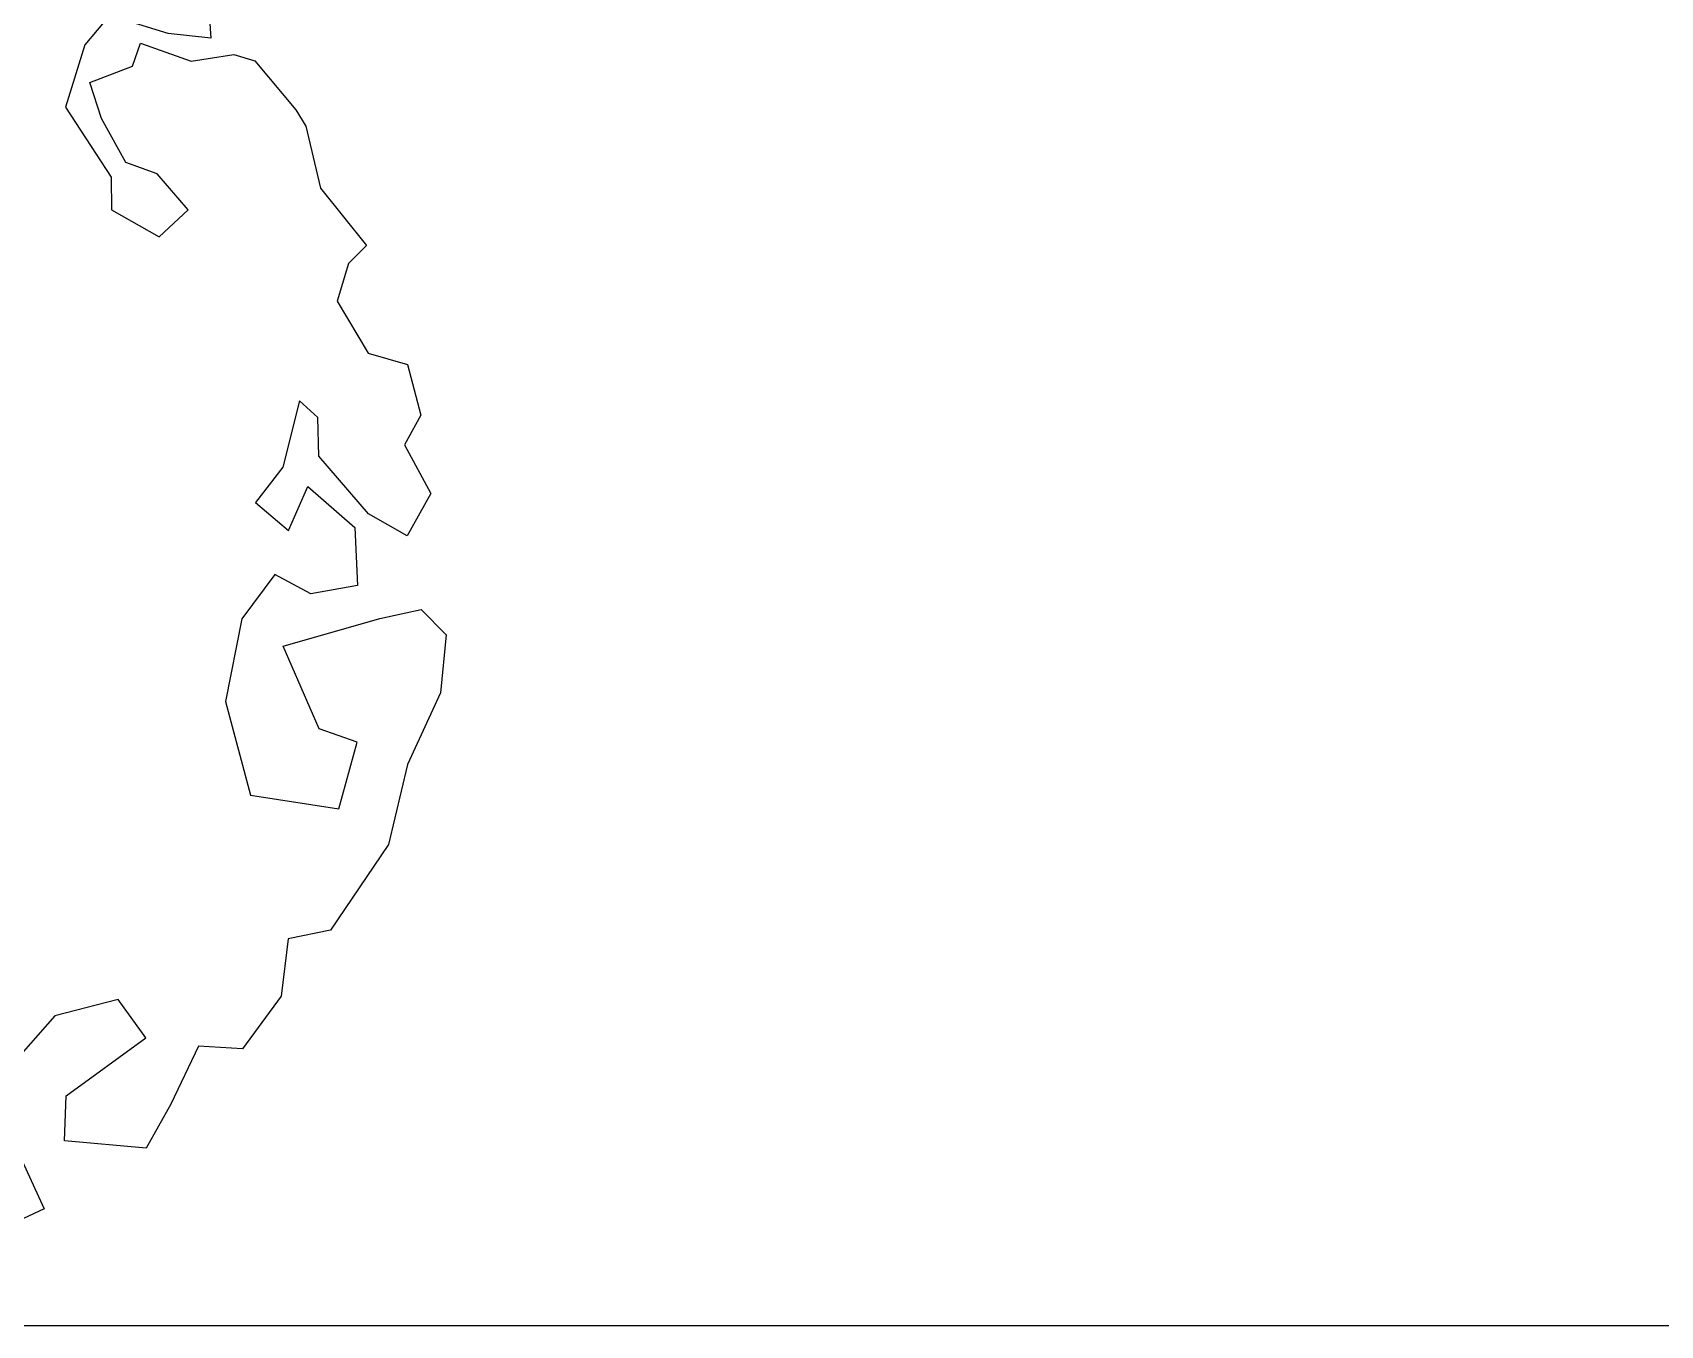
# Model space of a CAD drawing. Header units: millimetres. Extents: x 14385 to 129787, y 107826 to 186798.
# Drawn here: x 34932 to 37766, y 122247 to 124500 of the extents above; entities that cross this region are included whole.
import ezdxf

# ---------------------------------------------------------------- set-up
doc = ezdxf.new("R2010")
doc.units = ezdxf.units.MM
doc.header["$LTSCALE"] = 1000
doc.linetypes.add('M-HIDDEN', pattern=[1.875, 1.25, -0.625])
doc.layers.add('FF-PLANTS', color=86, linetype='Continuous')

# ---------------------------------------------------------------- blocks, each defined once
blk = doc.blocks.new('A$C7DF840E4')
at = {"linetype": 'M-HIDDEN'}
for p, q in [((5534.4, 5789.4), (5427.9, 5661.1)), ((5790.8, 5711.5), (5534.4, 5789.4)), ((5968.7, 5797.2), (5976, 5690.5)), ((5976, 5690.5), (5790.8, 5711.5)), ((5427.9, 5661.1), (5342.9, 5390.6)), ((5634.5, 5568.9), (5669.9, 5668.6)), ((5669.9, 5668.6), (5890.7, 5590.7)), ((5890.7, 5590.7), (6075.8, 5619.5)), ((6075.8, 5619.5), (6168.3, 5591.2)), ((5449.5, 5497.5), (5634.5, 5568.9)), ((6168.3, 5591.2), (6346.7, 5378)), ((5499.6, 5341), (5449.5, 5497.5)), ((5342.9, 5390.6), (5542.7, 5084.9)), ((5606.7, 5149.1), (5499.6, 5341)), ((6346.7, 5378), (6389.5, 5306.9)), ((6389.5, 5306.9), (6454, 5036.6)), ((5742, 5099.5), (5606.7, 5149.1)), ((5542.7, 5084.9), (5543, 4942.6)), ((5877.6, 4943.2), (5742, 5099.5)), ((6454, 5036.6), (6653.8, 4787.9)), ((5543, 4942.6), (5751.8, 4825.8)), ((5751.8, 4825.8), (5877.6, 4943.2)), ((6653.8, 4787.9), (6575.6, 4709.5)), ((6575.6, 4709.5), (6526, 4545.8)), ((6526, 4545.8), (6661.7, 4318.3)), ((6661.7, 4318.3), (6832.6, 4268.8)), ((6832.6, 4268.8), (6889.9, 4048.3)), ((6361.6, 4110.7), (6290, 3822.4)), ((6442.2, 4038.8), (6361.6, 4110.7)), ((6889.9, 4048.3), (6818.9, 3920.1)), ((6446.1, 3870.7), (6442.2, 4038.8)), ((6818.9, 3920.1), (6933.2, 3706.9)), ((6662.7, 3619), (6446.1, 3870.7)), ((6290, 3822.4), (6171, 3667.6)), ((6314.5, 3546.4), (6398.3, 3738.6)), ((6398.3, 3738.6), (6602.8, 3558.8)), ((6933.2, 3706.9), (6831, 3523.2)), ((6171, 3667.6), (6314.5, 3546.4)), ((6831, 3523.2), (6662.7, 3619)), ((6602.8, 3558.8), (6615.2, 3306.7)), ((6254.8, 3354.2), (6111, 3161.8)), ((6411.1, 3270.4), (6254.8, 3354.2)), ((6615.2, 3306.7), (6411.1, 3270.4)), ((6711.5, 3162.8), (6891.5, 3202)), ((6891.5, 3202), (6999.9, 3091.3)), ((6111, 3161.8), (6039.5, 2801.6)), ((6291.3, 3042.1), (6711.5, 3162.8)), ((6999.9, 3091.3), (6976.3, 2839.1)), ((6448.1, 2682.2), (6291.3, 3042.1)), ((6976.3, 2839.1), (6832.7, 2526.8)), ((6039.5, 2801.6), (6148.3, 2393.6)), ((6613.8, 2623.9), (6448.1, 2682.2)), ((6532.7, 2334.2), (6613.8, 2623.9)), ((6832.7, 2526.8), (6749.2, 2178.5)), ((6148.3, 2393.6), (6532.7, 2334.2)), ((6749.2, 2178.5), (6497.6, 1805.9)), ((6497.6, 1805.9), (6312.5, 1767.1)), ((6312.5, 1767.1), (6281.9, 1517.4)), ((5573.3, 1504.2), (5297.1, 1431.7)), ((5693.6, 1336.3), (5573.3, 1504.2)), ((6281.9, 1517.4), (6114.1, 1289)), ((5297.1, 1431.7), (5117.3, 1227.3)), ((5345.7, 1083.7), (5693.6, 1336.3)), ((5921.9, 1300.7), (5802.2, 1048.4)), ((6114.1, 1289), (5921.9, 1300.7)), ((5339.6, 887.4), (5345.7, 1083.7)), ((5802.2, 1048.4), (5694.4, 856.1)), ((5129.9, 855.2), (5250.5, 591.3)), ((5694.4, 856.1), (5339.6, 887.4)), ((5250.5, 591.3), (5070.5, 506.9))]:
    blk.add_line(p, q, dxfattribs=at)

msp = doc.modelspace()

# ---------------------------------------------------------------- linework, layer by layer
at = {"color": 1}
msp.add_line((18573.3, 122247.4), (80368.9, 122247.4), dxfattribs=at)

# ---------------------------------------------------------------- block references
at = {"layer": 'FF-PLANTS', "xscale": 0.4000000000232831, "yscale": 0.4000000000232831, "zscale": 900}
msp.add_blockref('A$C7DF840E4', (32851.8, 122213.9), dxfattribs=at)

doc.saveas('drawing.dxf')
